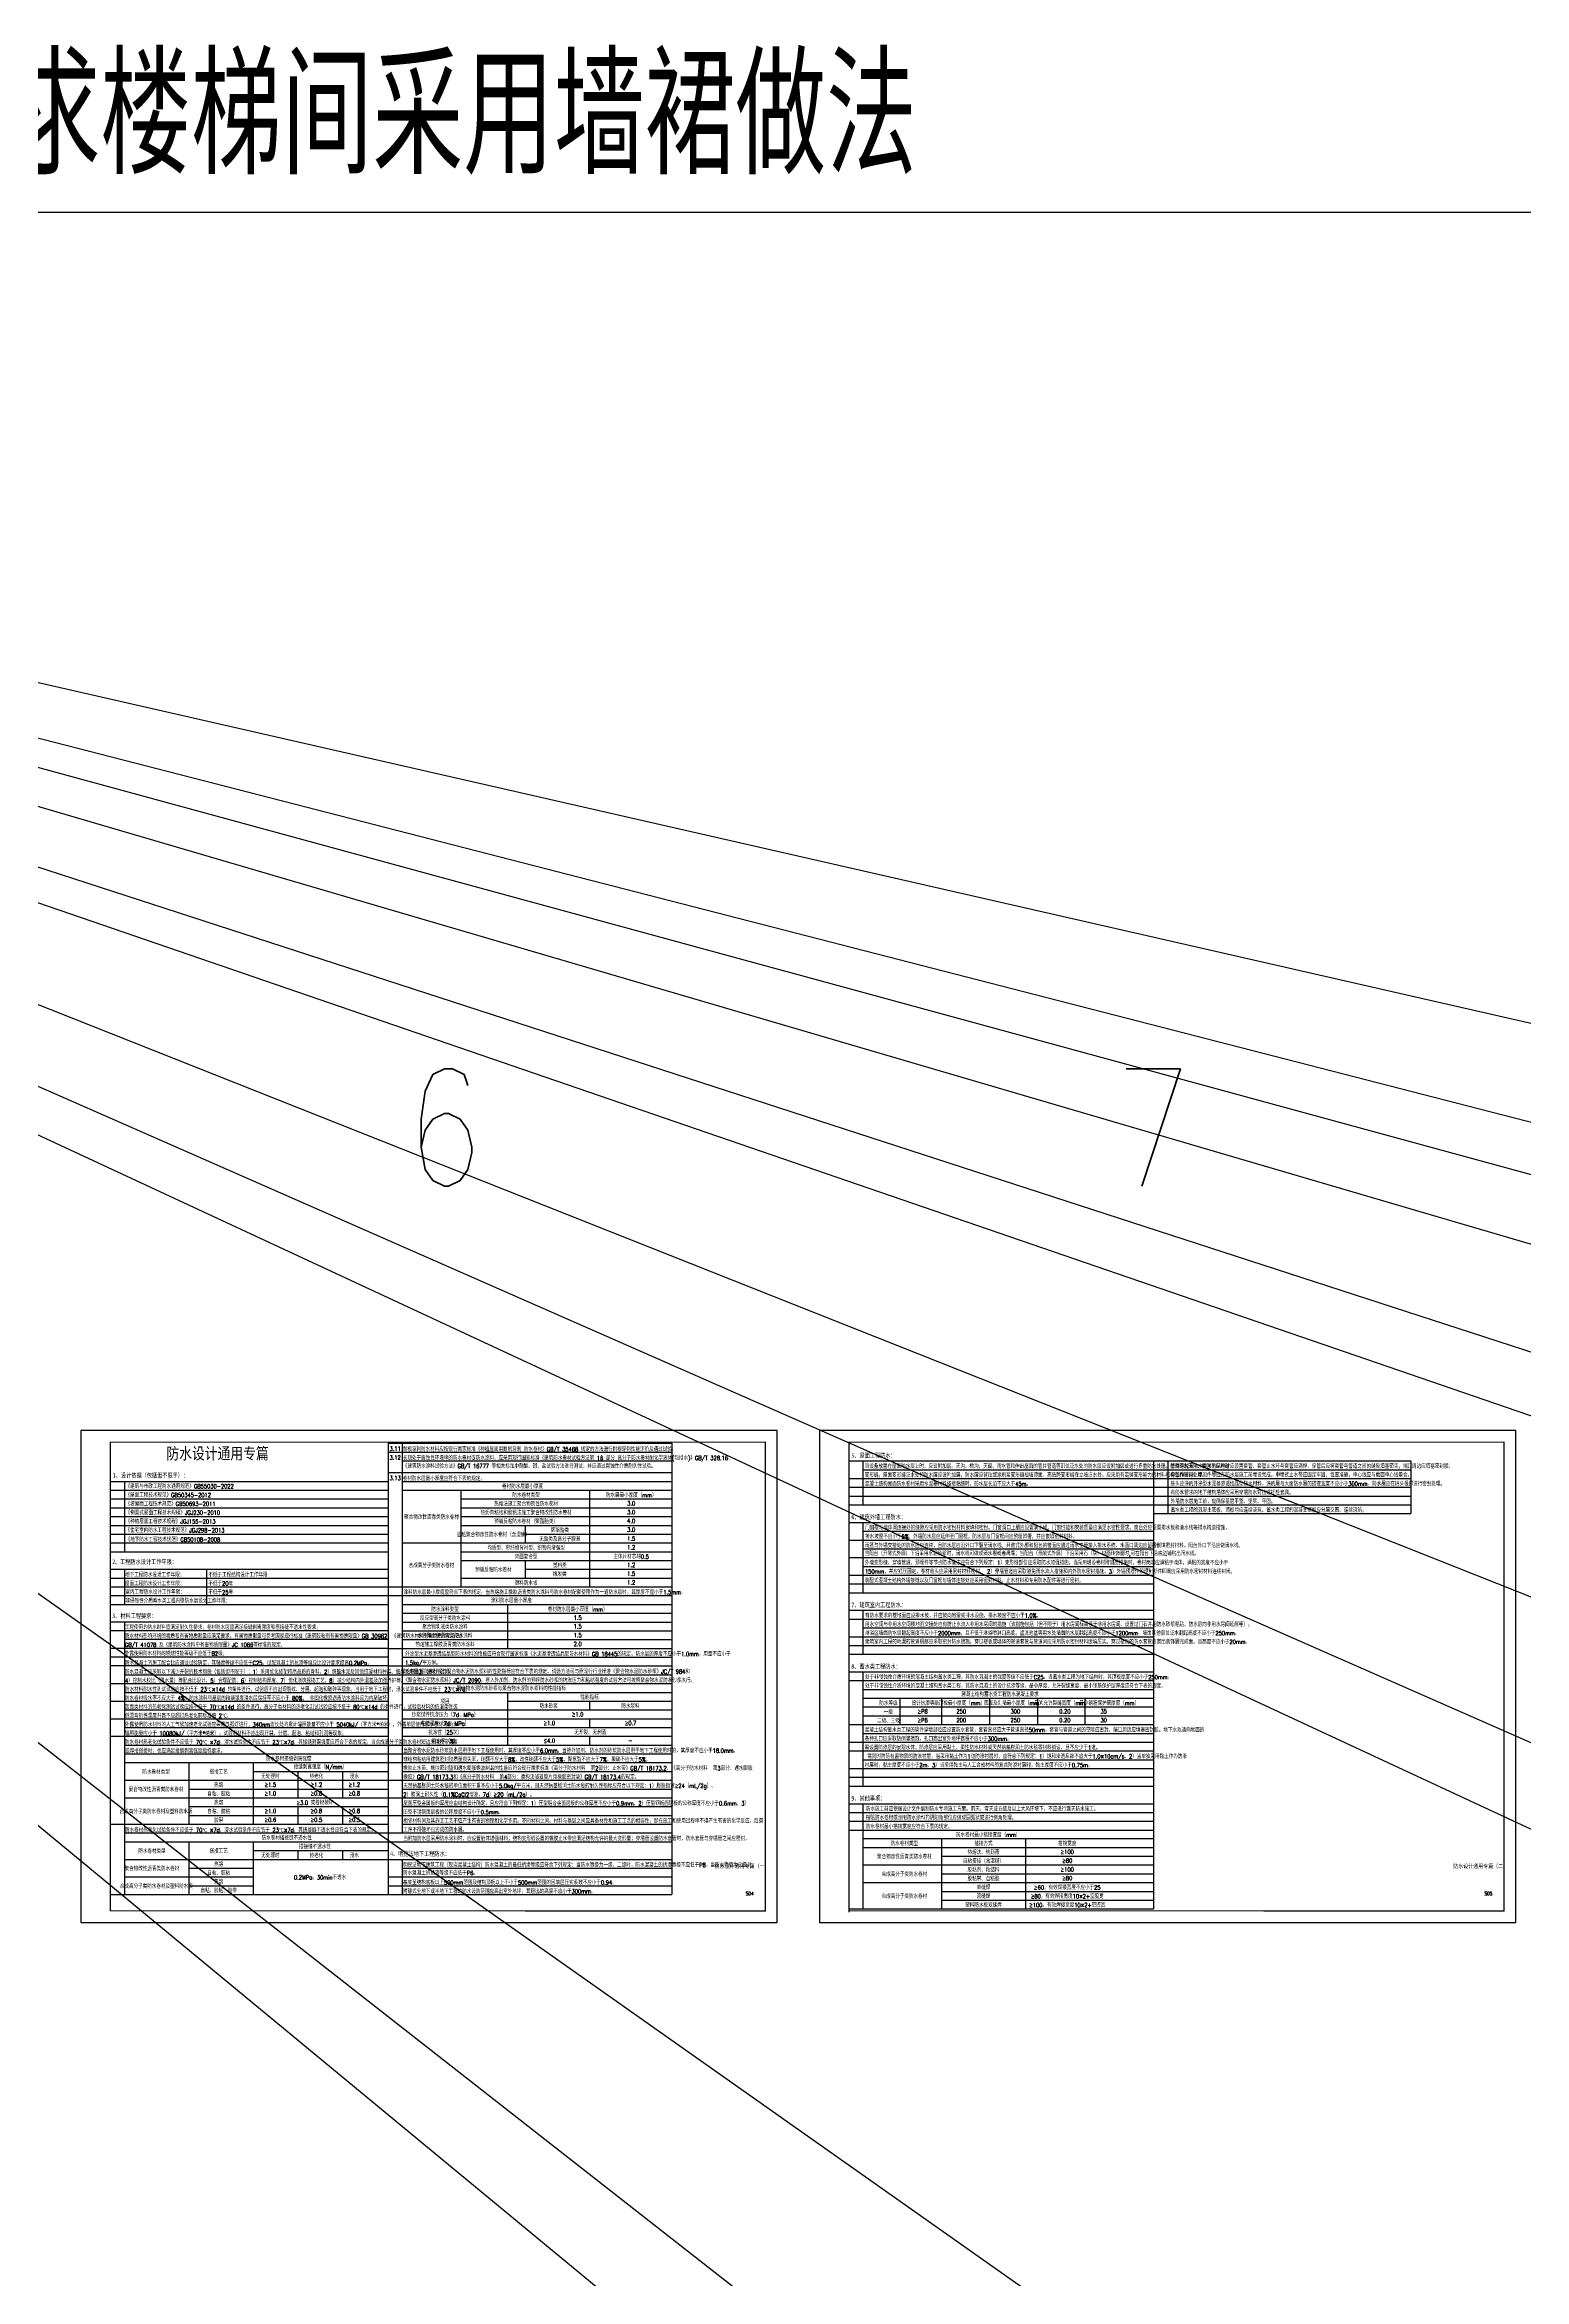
# Model space of a CAD drawing. Extents: x 6843040 to 15500510, y -6507076 to -4940511.
# Drawn here: x 7881584 to 8007828, y -5384709 to -5194022 of the extents above; entities that cross this region are included whole.
import ezdxf
from ezdxf.enums import TextEntityAlignment as Align

# ---------------------------------------------------------------- set-up
doc = ezdxf.new("R2010")
doc.units = 0
doc.header["$LTSCALE"] = 1000
doc.header["$MEASUREMENT"] = 0
for name, color, linetype in [('A-文字', 7, 'Continuous'), ('A-规定', 7, 'Continuous'), ('PUB_TEXT', 7, 'Continuous'), ('PUB_TITLE', 4, 'Continuous')]:
    doc.layers.add(name, color=color, linetype=linetype)
doc.layers.add('DIM_MODI', color=6, linetype='Continuous', plot=False)
doc.styles.add('_HZTXT', font='SIMPLEX', dxfattribs={"width": 0.9, "bigfont": 'HZTXT'})
doc.styles.add('_TCH_DIM', font='SIMPLEX', dxfattribs={"bigfont": 'GBCBIG'})
doc.styles.add('黑体', font='')
doc.styles.get('黑体').set_extended_font_data('SimHei')

msp = doc.modelspace()

# ---------------------------------------------------------------- linework, layer by layer
at = {"layer": 'A-规定', "color": 8, "linetype": 'ByBlock'}
for p, q in [((7910879.5, -5313371.9), (7910879.5, -5351121.9)), ((7910879.5, -5313371.9), (7910879.5, -5351121.9)), ((7910879.5, -5313371.9), (7935067, -5313371.9)), ((7910879.5, -5313371.9), (7910879.5, -5351871.9)), ((7910879.5, -5314121.9), (7935079.5, -5314121.9)), ((7912079.5, -5313371.9), (7912079.5, -5325621.9)), ((7935079.5, -5313371.9), (7935079.5, -5351871.9)), ((7950198.6, -5313371.9), (7950198.6, -5337371.9)), ((7910879.5, -5315871.9), (7935079.5, -5315871.9)), ((7912079.5, -5314871.9), (7935079.5, -5314871.9)), ((7950198.6, -5314871.9), (7976198.6, -5314871.9)), ((7950198.6, -5316371.9), (7976198.6, -5316371.9)), ((7951398.6, -5314871.9), (7951398.6, -5318621.9)), ((7951398.6, -5315621.9), (7976198.6, -5315621.9)), ((7976198.6, -5314871.9), (7976198.6, -5337371.9)), ((7976198.6, -5314871.9), (7998140.1, -5314871.9)), ((7976198.6, -5314871.9), (7976198.6, -5319371.9)), ((7976198.6, -5315621.9), (7998140.1, -5315621.9)), ((7976198.6, -5316371.9), (7998140.1, -5316371.9)), ((7977398.6, -5314871.9), (7977398.6, -5319371.9)), ((7998140.1, -5314871.9), (7998140.1, -5319371.9)), ((7887179.5, -5316621.9), (7910879.5, -5316621.9)), ((7887179.5, -5316621.9), (7887179.5, -5351871.9)), ((7887179.5, -5317371.9), (7910879.5, -5317371.9)), ((7887179.5, -5318121.9), (7910879.5, -5318121.9)), ((7888379.5, -5316621.9), (7888379.5, -5322621.9)), ((7912079.5, -5316621.9), (7935079.5, -5316621.9)), ((7912079.5, -5317371.9), (7935079.5, -5317371.9)), ((7917079.8, -5317371.9), (7917079.8, -5325621.9)), ((7917079.8, -5318121.9), (7935079.5, -5318121.9)), ((7928079.5, -5317371.9), (7928079.5, -5325621.9)), ((7950198.6, -5317121.9), (7976198.6, -5317121.9)), ((7950198.6, -5317871.9), (7976198.6, -5317871.9)), ((7976198.6, -5317121.9), (7998140.1, -5317121.9)), ((7976198.6, -5317871.9), (7998140.1, -5317871.9)), ((7887179.5, -5318871.9), (7910879.5, -5318871.9)), ((7887179.5, -5319621.9), (7910879.5, -5319621.9)), ((7917079.8, -5318871.9), (7935079.5, -5318871.9)), ((7917079.8, -5319621.9), (7935079.5, -5319621.9)), ((7950198.6, -5318621.9), (7976198.6, -5318621.9)), ((7950198.6, -5318621.9), (7976198.6, -5318621.9)), ((7950198.6, -5320121.9), (7976198.6, -5320121.9)), ((7951398.6, -5320121.9), (7951398.6, -5326121.9)), ((7976198.6, -5318621.9), (7998140.1, -5318621.9)), ((7976198.6, -5319371.9), (7998140.1, -5319371.9)), ((7887179.5, -5320371.9), (7910879.5, -5320371.9)), ((7887179.5, -5321121.9), (7910879.5, -5321121.9)), ((7887179.5, -5321871.9), (7910879.5, -5321871.9)), ((7912079.5, -5321871.9), (7935079.5, -5321871.9)), ((7917079.8, -5320371.9), (7935079.5, -5320371.9)), ((7922579.7, -5320371.9), (7922579.7, -5321871.9)), ((7922579.7, -5321121.9), (7935079.5, -5321121.9)), ((7950198.6, -5321621.9), (7976198.6, -5321621.9)), ((7951398.6, -5320871.9), (7976198.6, -5320871.9)), ((7887179.5, -5322621.9), (7910879.5, -5322621.9)), ((7887179.5, -5322621.9), (7910879.5, -5322621.9)), ((7887179.5, -5322621.9), (7910879.5, -5322621.9)), ((7917079.8, -5322621.9), (7935079.5, -5322621.9)), ((7917079.8, -5323371.9), (7935079.5, -5323371.9)), ((7922579.7, -5323371.9), (7922579.7, -5324871.9)), ((7950198.6, -5323121.9), (7976198.6, -5323121.9)), ((7951398.6, -5322371.9), (7976198.6, -5322371.9)), ((7951398.6, -5323871.9), (7976198.6, -5323871.9)), ((7887179.5, -5324121.9), (7910879.5, -5324121.9)), ((7887179.5, -5324871.9), (7910879.5, -5324871.9)), ((7887179.5, -5325621.9), (7910879.5, -5325621.9)), ((7888379.5, -5324121.9), (7888379.5, -5327121.9)), ((7895379.5, -5324121.9), (7895379.5, -5327121.9)), ((7910879.5, -5325621.9), (7935079.5, -5325621.9)), ((7910879.5, -5325621.9), (7935079.5, -5325621.9)), ((7910879.5, -5325621.9), (7935079.5, -5325621.9)), ((7912079.5, -5325621.9), (7912079.5, -5346621.9)), ((7917079.8, -5324871.9), (7935079.5, -5324871.9)), ((7922579.7, -5324121.9), (7935079.5, -5324121.9)), ((7950198.6, -5324621.9), (7976198.6, -5324621.9)), ((7950198.6, -5325371.9), (7976198.6, -5325371.9)), ((7950198.6, -5325371.9), (7976198.6, -5325371.9)), ((7887179.5, -5326371.9), (7910879.5, -5326371.9)), ((7887179.5, -5327121.9), (7910879.5, -5327121.9)), ((7887179.5, -5327121.9), (7910879.5, -5327121.9)), ((7910879.5, -5326371.9), (7935079.5, -5326371.9)), ((7912079.5, -5326371.9), (7935079.5, -5326371.9)), ((7912079.5, -5327121.9), (7935079.5, -5327121.9)), ((7912079.5, -5327121.9), (7935079.5, -5327121.9)), ((7921079.5, -5327121.9), (7921079.5, -5330871.9)), ((7950198.6, -5326121.9), (7976198.6, -5326121.9)), ((7950198.6, -5326121.9), (7976198.6, -5326121.9)), ((7950198.6, -5326121.9), (7976198.6, -5326121.9)), ((7950198.6, -5327621.9), (7976198.6, -5327621.9)), ((7950198.6, -5327621.9), (7976198.6, -5327621.9)), ((7951398.6, -5327621.9), (7951398.6, -5331371.9)), ((7910879.5, -5328621.9), (7887179.5, -5328621.9)), ((7910879.5, -5329371.9), (7887179.5, -5329371.9)), ((7888379.5, -5328621.9), (7888379.5, -5351871.9)), ((7912079.5, -5327871.9), (7935079.5, -5327871.9)), ((7912079.5, -5328621.9), (7935079.5, -5328621.9)), ((7912079.5, -5329371.9), (7935079.5, -5329371.9)), ((7917489.8, -5327871.9), (7935079.5, -5327871.9)), ((7917489.8, -5328621.9), (7935079.5, -5328621.9)), ((7917489.8, -5329371.9), (7935079.5, -5329371.9)), ((7950198.6, -5328371.9), (7976198.6, -5328371.9)), ((7951398.6, -5328371.9), (7976198.6, -5328371.9)), ((7951398.6, -5329121.9), (7976198.6, -5329121.9)), ((7910879.5, -5330871.9), (7887179.5, -5330871.9)), ((7910879.5, -5331621.9), (7887179.5, -5331621.9)), ((7910879.5, -5330121.9), (7888379.5, -5330121.9)), ((7910879.5, -5330871.9), (7935079.5, -5330871.9)), ((7912079.5, -5330121.9), (7935079.5, -5330121.9)), ((7912079.5, -5331621.9), (7935079.5, -5331621.9)), ((7912079.5, -5331621.9), (7935079.5, -5331621.9)), ((7917489.8, -5330121.9), (7935079.5, -5330121.9)), ((7923240, -5330871.9), (7935079.5, -5330871.9)), ((7950198.6, -5329871.9), (7976198.6, -5329871.9)), ((7950198.6, -5329871.9), (7976198.6, -5329871.9)), ((7950198.6, -5330621.9), (7976198.6, -5330621.9)), ((7950198.6, -5330621.9), (7976198.6, -5330621.9)), ((7950198.6, -5331371.9), (7976198.6, -5331371.9)), ((7910879.5, -5332371.9), (7887179.5, -5332371.9)), ((7888379.5, -5333121.9), (7910879.5, -5333121.9)), ((7910879.5, -5332371.9), (7935079.5, -5332371.9)), ((7910879.5, -5333121.9), (7935079.5, -5333121.9)), ((7917489.8, -5333121.9), (7935079.5, -5333121.9)), ((7950198.6, -5332121.9), (7950198.6, -5352354.6)), ((7950198.6, -5332871.9), (7976198.6, -5332871.9)), ((7950198.6, -5332871.9), (7976198.6, -5332871.9)), ((7951398.6, -5332871.9), (7951398.6, -5337371.9)), ((7887179.5, -5333871.9), (7910879.5, -5333871.9)), ((7887179.5, -5335371.9), (7910879.5, -5335371.9)), ((7888379.5, -5334621.9), (7910879.5, -5334621.9)), ((7912079.5, -5333871.9), (7935079.5, -5333871.9)), ((7912079.5, -5334621.9), (7935079.5, -5334621.9)), ((7917489.8, -5333871.9), (7935079.5, -5333871.9)), ((7921079.5, -5334621.9), (7921079.5, -5339121.9)), ((7921079.5, -5335371.9), (7935079.5, -5335371.9)), ((7928079.5, -5335371.9), (7928079.5, -5336121.9)), ((7950198.6, -5333621.9), (7976198.6, -5333621.9)), ((7951398.6, -5333621.9), (7976198.6, -5333621.9)), ((7951398.6, -5334371.9), (7976198.6, -5334371.9)), ((7951398.6, -5335121.9), (7976198.6, -5335121.9)), ((7954550.9, -5335121.9), (7954550.9, -5337371.9)), ((7958093.7, -5335121.9), (7958093.7, -5337371.9)), ((7962201.7, -5335121.9), (7962201.7, -5337371.9)), ((7966296.7, -5335121.9), (7966296.7, -5337371.9)), ((7970334.4, -5335121.9), (7970334.4, -5337371.9)), ((7887179.5, -5336871.9), (7910879.5, -5336871.9)), ((7888379.5, -5336121.9), (7910879.5, -5336121.9)), ((7912079.5, -5336121.9), (7935079.5, -5336121.9)), ((7912079.5, -5336871.9), (7935079.5, -5336871.9)), ((7928079.5, -5336871.9), (7928079.5, -5337621.9)), ((7951398.6, -5335871.9), (7976198.6, -5335871.9)), ((7951398.6, -5336621.9), (7976198.6, -5336621.9)), ((7951398.6, -5336621.9), (7976198.6, -5336621.9)), ((7887179.5, -5338371.9), (7910879.5, -5338371.9)), ((7888379.5, -5337621.9), (7910879.5, -5337621.9)), ((7888379.5, -5339121.9), (7910879.5, -5339121.9)), ((7910879.5, -5339121.9), (7935079.5, -5339121.9)), ((7912079.5, -5337621.9), (7935079.5, -5337621.9)), ((7912079.5, -5338371.9), (7935079.5, -5338371.9)), ((7912154.2, -5339121.9), (7935079.5, -5339121.9)), ((7928079.5, -5338371.9), (7928079.5, -5339121.9)), ((7950198.6, -5337371.9), (7976198.6, -5337371.9)), ((7950198.6, -5337371.9), (7976198.6, -5337371.9)), ((7950198.6, -5337371.9), (7976198.6, -5337371.9)), ((7950198.6, -5337371.9), (7976198.6, -5337371.9)), ((7950198.6, -5337371.9), (7950198.6, -5353371.9)), ((7950198.6, -5338871.9), (7976198.6, -5338871.9)), ((7951398.6, -5337371.9), (7951398.6, -5342621.9)), ((7951398.6, -5338121.9), (7976198.6, -5338121.9)), ((7976198.6, -5337371.9), (7976198.6, -5353104.6)), ((7888379.5, -5339871.9), (7910879.5, -5339871.9)), ((7888379.5, -5340621.9), (7910879.5, -5340621.9)), ((7893879.8, -5340621.9), (7893879.8, -5345871.9)), ((7899379.8, -5340621.9), (7899379.8, -5345871.9)), ((7910879.5, -5339871.9), (7935079.5, -5339871.9)), ((7910879.5, -5340621.9), (7935079.5, -5340621.9)), ((7950198.6, -5339621.9), (7976198.6, -5339621.9)), ((7950198.6, -5341121.9), (7976198.6, -5341121.9)), ((7951398.6, -5340371.9), (7976198.6, -5340371.9)), ((7888379.5, -5342121.9), (7910879.5, -5342121.9)), ((7893879.8, -5342871.9), (7910879.5, -5342871.9)), ((7899379.8, -5341371.9), (7910879.5, -5341371.9)), ((7903179.8, -5341371.9), (7903179.8, -5343621.9)), ((7906979.8, -5341371.9), (7906979.8, -5343621.9)), ((7910879.5, -5342121.9), (7935079.5, -5342121.9)), ((7912079.5, -5341371.9), (7935079.5, -5341371.9)), ((7912079.5, -5342871.9), (7935079.5, -5342871.9)), ((7950198.6, -5341871.9), (7976198.6, -5341871.9)), ((7950198.6, -5342621.9), (7976198.6, -5342621.9)), ((7950198.6, -5342621.9), (7976198.6, -5342621.9)), ((7888379.5, -5343621.9), (7910879.5, -5343621.9)), ((7888379.5, -5343621.9), (7910879.5, -5343621.9)), ((7893879.8, -5344371.9), (7910879.5, -5344371.9)), ((7903179.8, -5344371.9), (7903179.8, -5345871.9)), ((7906979.8, -5344371.9), (7906979.8, -5345871.9)), ((7910879.5, -5343621.9), (7935079.5, -5343621.9)), ((7912079.5, -5344371.9), (7935079.5, -5344371.9)), ((7950198.6, -5344121.9), (7976198.6, -5344121.9)), ((7950198.6, -5344871.9), (7976198.6, -5344871.9)), ((7951398.6, -5344121.9), (7951398.6, -5353104.6)), ((7887179.5, -5345871.9), (7910879.5, -5345871.9)), ((7887179.5, -5345871.9), (7910879.5, -5345871.9)), ((7888379.5, -5346621.9), (7910879.5, -5346621.9)), ((7888379.5, -5346621.9), (7910879.5, -5346621.9)), ((7893879.8, -5345121.9), (7910879.5, -5345121.9)), ((7910879.5, -5345121.9), (7935079.5, -5345121.9)), ((7910879.5, -5346621.9), (7935079.5, -5346621.9)), ((7912079.5, -5345871.9), (7935079.5, -5345871.9)), ((7950198.6, -5345621.9), (7976198.6, -5345621.9)), ((7950198.6, -5346371.9), (7976198.6, -5346371.9)), ((7888379.5, -5347371.9), (7910879.5, -5347371.9)), ((7893879.8, -5347371.9), (7893879.8, -5351871.9)), ((7899379.8, -5347371.9), (7899379.8, -5351871.9)), ((7899379.8, -5348121.9), (7910879.5, -5348121.9)), ((7903179.8, -5348121.9), (7903179.8, -5348871.9)), ((7906979.8, -5348121.9), (7906979.8, -5348871.9)), ((7910879.5, -5347371.9), (7935079.5, -5347371.9)), ((7951398.6, -5347104.6), (7976198.6, -5347104.6)), ((7951398.6, -5347854.6), (7976198.6, -5347854.6)), ((7958101.4, -5347104.6), (7958101.4, -5353104.6)), ((7958101.4, -5348604.6), (7976198.6, -5348604.6)), ((7965266.4, -5347104.6), (7965266.4, -5353104.6)), ((7888379.5, -5348871.9), (7910879.5, -5348871.9)), ((7888379.5, -5350371.9), (7899379.8, -5350371.9)), ((7888379.5, -5350371.9), (7899379.8, -5350371.9)), ((7893879.8, -5349621.9), (7899379.8, -5349621.9)), ((7910879.5, -5348871.9), (7935079.5, -5348871.9)), ((7910879.5, -5348871.9), (7935079.5, -5348871.9)), ((7910879.5, -5348871.9), (7935079.5, -5348871.9)), ((7910879.5, -5348871.9), (7935079.5, -5348871.9)), ((7910879.5, -5350371.9), (7935079.5, -5350371.9)), ((7912079.5, -5348871.9), (7912079.5, -5351871.9)), ((7912079.5, -5349621.9), (7935079.5, -5349621.9)), ((7951398.6, -5349354.6), (7976198.6, -5349354.6)), ((7958101.4, -5350104.6), (7976198.6, -5350104.6)), ((7887179.5, -5351871.9), (7910879.5, -5351871.9)), ((7893879.8, -5351121.9), (7899379.8, -5351121.9)), ((7910879.5, -5351121.9), (7935079.5, -5351121.9)), ((7910879.5, -5351871.9), (7935079.5, -5351871.9)), ((7951398.6, -5350854.6), (7976198.6, -5350854.6)), ((7958101.4, -5351604.6), (7976198.6, -5351604.6)), ((7958101.4, -5352354.6), (7976198.6, -5352354.6)), ((7950198.6, -5353104.6), (7976198.6, -5353104.6))]:
    msp.add_line(p, q, dxfattribs=at)
at = {"layer": 'DIM_MODI'}
for points in [[(7851864.4, -5332684.3), (7851864.4, -5208305.1), (8059013.5, -5208305.1)], [(8939657.2, -5544505.8), (7717926.7, -5211216.4), (7913635.5, -5544303.4)], [(7911789.9, -5492202), (7717926.7, -5211216.4), (8120470.7, -5526373)], [(8121020.5, -5495427.7), (7717926.7, -5211216.4), (8121020.5, -5544303.1)], [(8942178.7, -5526373.4), (7717926.7, -5211216.4), (8942097.1, -5490601.1)], [(8687163.4, -5544303.1), (7717926.7, -5211216.4), (8689989, -5527005.2)], [(8687163.4, -5495427.7), (7717926.7, -5211216.4), (8434182.2, -5495427.7)], [(8434264.1, -5526170.8), (7717926.7, -5211216.4), (8434182.3, -5544303.1)]]:
    msp.add_lwpolyline(points, dxfattribs=at)
at = {"layer": 'PUB_TITLE'}
for p, q in [((7943079.5, -5353273), (7943079.5, -5313273)), ((8006098.6, -5353273), (8006098.6, -5313273)), ((7922579.5, -5353273), (7943079.5, -5353273)), ((7985598.6, -5353273), (8006098.6, -5353273))]:
    msp.add_line(p, q, dxfattribs=at)
for points in [[(7884679.5, -5354273), (7944079.5, -5354273), (7944079.5, -5312273), (7884679.5, -5312273)], [(7947698.6, -5354273), (8007098.6, -5354273), (8007098.6, -5312273), (7947698.6, -5312273)]]:
    msp.add_lwpolyline(points, close=True, dxfattribs=at)
at = {"layer": 'PUB_TITLE', "const_width": 100}
for points in [[(7887179.5, -5353273), (7943079.5, -5353273), (7943079.5, -5313273), (7887179.5, -5313273)], [(7950198.6, -5353273), (8006098.6, -5353273), (8006098.6, -5313273), (7950198.6, -5313273)]]:
    msp.add_lwpolyline(points, close=True, dxfattribs=at)

# ---------------------------------------------------------------- texts
at = {"layer": 'A-文字', "width": 0.8}
for s, height, style, p in [('防水设计通用专篇', 1000, '黑体', (7891969.2, -5314731.3)), ('3.11', 360, '_HZTXT', (7911006.2, -5314014.8)), ('3.12', 360, '_HZTXT', (7911006.2, -5314764.8)), ('耐根穿刺防水材料应按现行国家标准《种植屋面用耐根穿剌 防水卷材》GB/T 35468 规定的方法进行耐根穿刺性能评价及通过试验。', 360, '_HZTXT', (7912143.1, -5314053.3)), ('长期处于腐蚀性环境中的防水卷材或防水涂料，应采用现行国家标准《建筑防水卷材试验方法第 16 部分 高分子防水卷材耐化学液体(包括水)》GB/T 328.16、', 360, '_HZTXT', (7912143.1, -5314803.3)), ('3.13', 360, '_HZTXT', (7911006.2, -5316514.8)), ('卷材防水层最小厚度应符合下表的规定。', 360, '_HZTXT', (7912143.1, -5316553.3)), ('《建筑防水涂料试验方法》GB/T 16777 等相关标准中耐酸、碱、盐试验方法进行测试，并应通过腐蚀性介质耐久性试验。', 360, '_HZTXT', (7912143.1, -5315495.1)), ('变形缝，屋面变形缝泛水处的防水层应设附加层，防水层应铺贴或涂刷至变形缝挡墙顶面。高低跨变形缝在立墙泛水处，应采用有足够变形能力的材料和构造作密封处理。', 360, '_HZTXT', (7951559.2, -5316265.2)), ('当设备放置在屋面防水层上时，应设附加层。天沟、檐沟、天窗、雨水管和伸出屋面的管井管道等部位泛水处的防水层应设附加层或进行多重防水处理。屋面雨水天沟、檐沟不应跨越', 360, '_HZTXT', (7951550.1, -5315505.5)), ('管件穿越有防水要求的结构时应设置套管，套管止水环与套管应满焊。穿管后应将套管与管道之间的缝隙填塞密实，端口周边应填塞密封胶。', 360, '_HZTXT', (7977648.6, -5315503.4)), ('穿结构管道、埋设件等应在防水层施工前埋设完成。中埋式止水带应固定牢固、位置准确，中心线应与截面中心线重合。', 360, '_HZTXT', (7977648.6, -5316253.4)), ('《建筑与市政工程防水通用规范》GB55030-2022', 360, '_HZTXT', (7888483, -5317217.6)), ('《屋面工程技术规范》GB50345-2012', 360, '_HZTXT', (7888483, -5317967.6)), ('混凝土结构屋面防水卷材采用水泥基材料搭接粘结时，防水层长边不应大于45m。', 360, '_HZTXT', (7951559.2, -5317015.2)), ('桩头应涂刷外涂型水泥基渗透结晶型防水材料，涂刷层与大面防水层的搭接宽度不应小于300mm。防水层应在桩头根部进行密封处理。', 360, '_HZTXT', (7977648.6, -5317003.4)), ('外墙防水层施工前，应确保基层平整、坚实、牢固。', 360, '_HZTXT', (7977648.6, -5318503.4)), ('有防水要求的地下结构墙体应采用穿墙防水对拉螺杆栓套具。', 360, '_HZTXT', (7977648.6, -5317753.4)), ('《坡屋面工程技术规范》GB50693-2011', 360, '_HZTXT', (7888483, -5318717.6)), ('《倒置式屋面工程技术规程》JGJ230-2010', 360, '_HZTXT', (7888489.6, -5319468.6)), ('《种植屋面工程技术规程》JGJ155-2013', 360, '_HZTXT', (7888489.6, -5320218.6)), ('蓄水类工程的混凝土底板、顶板均应连续浇筑。蓄水类工程的混凝土壁板应分层交圈、连续浇筑。', 360, '_HZTXT', (7977648.6, -5319253.4)), ('《住宅室内防水工程技术规范》JGJ298-2013', 360, '_HZTXT', (7888476.8, -5320969.6)), ('《地下防水工程技术规范》GB50108-2008', 360, '_HZTXT', (7888495, -5321765.5)), ('雨篷与外墙交接处的防水层应连续，且防水层应沿外口下翻至滴水线。开敞式外廊和阳台的楼面应通过雨水立管接入排水系统，水落口周边应留槽嵌填密封材料。阳台外口下沿应做滴水线。', 360, '_HZTXT', (7951562.6, -5322275.4)), ('排水坡度不应小于5%%%。外墙防水层应延伸至门窗框，防水层与门窗框间应预留凹槽，并应嵌填密封材料。', 360, '_HZTXT', (7951581.8, -5321503.2)), ('门窗框与墙体间连接处的缝隙应采用防水密封材料嵌填和密封。门窗洞口上楣应设置滴水线。门窗性能和安装质量应满足水密性要求。窗台处应设置排水板和滴水线等排水构造措施，', 360, '_HZTXT', (7951581.8, -5320753.2)), ('外墙变形缝、穿墙管道、预埋件等节点防水做法应符合下列规定：1）变形缝部位应采取防水加强措施。当采用增设卷材附加层措施时，卷材两端应满粘于墙体，满粘的宽度不应小于', 360, '_HZTXT', (7951570, -5323737.9)), ('当阳台（开敞式外廊）下沿采用水泥砂浆时，滴水线可做成滴水槽或者鹰嘴；当阳台（开敞式外廊）下沿采用石（块〉材面砖饰面时,可在阳台下沿底边铺贴出滴水线。', 360, '_HZTXT', (7951549.9, -5322953.6)), ('地下工程防水设计工作年限：', 360, '_HZTXT', (7888441.3, -5324766)), ('屋面工程防水设计工作年限：', 360, '_HZTXT', (7888445.8, -5325518.2)), ('室内工程防水设计工作年限：', 360, '_HZTXT', (7888472.5, -5326241.6)), ('涂料防水层最小厚度应符合下表的规定。当热熔施工橡胶沥青类防水涂料与防水卷材配套使用作为一道防水层时，其厚度不应小于1.5mm。', 360, '_HZTXT', (7912197.6, -5326262.2)), ('装配式混凝土结构外墙接缝以及门窗框与墙体连接处应采用密封材料、止水材料和专用防水配件等进行密封。', 360, '_HZTXT', (7951560.7, -5325257.5)), ('150mm，并应钉压固定，卷材收头应采用密封材料密封、 2）穿墙管道应采取避免雨水流入措施和内外防水密封措施、3）外墙预埋件和预制部件四周应采用防水密封材料连续封闭。', 360, '_HZTXT', (7951570, -5324487.9)), ('非侵蚀性介质蓄水类工程内壁防水层设计工作年限：', 360, '_HZTXT', (7888472.5, -5326991.6)), ('工程使用的防水材料应满足耐久性要求，卷材防水层应满足接缝剥离强度和搭接缝不透水性要求。', 360, '_HZTXT', (7888426.3, -5329251.9)), ('防水材料影响环境的物质和有害物质限量应满足要求，有害物质限量可参考国家现行标准《建筑胶粘剂有害物质限量》GB 30982、《建筑防水材料有害物质试验方法》', 360, '_HZTXT', (7888426.3, -5330001.9)), ('用水空间与非用水空间楼地面交接处应有防止水流入非用水房间的措施（该措施包括（但不限于）用水房间标高低于非用水房间、设置过门石并用防水砂浆粘贴、防水层向非用水房间延展等）。', 360, '_HZTXT', (7951581.8, -5329003.2)), ('有防水要求的楼地面应设排水坡，并应坡向地漏或排水设施，排水坡度不应小于1.0%%%。', 360, '_HZTXT', (7951581.8, -5328253.2)), ('淋浴区墙面防水层翻起高度不应小于2000mm，且不低于淋浴喷淋口高度。盥洗池盆等用水处墙面防水层翻起高度不应小于1200mm。墙面其他部位泛水翻起高度不应小于250mm。', 360, '_HZTXT', (7951581.8, -5329753.2)), ('外露使用防水材料的燃烧性能等级不应低于B2级。', 360, '_HZTXT', (7888427.8, -5331486.6)), ('GB/T 41078 及《建筑防水涂料中有害物质限量》JC 1066等标准的规定。', 360, '_HZTXT', (7888426.3, -5330751.9)), ('外涂型水泥基渗透结晶型防水材料的性能应符合现行国家标准《水泥基渗透结晶型防水材料》GB 18445的规定，防水层的厚度不应小于1.0mm，用量不应小于', 360, '_HZTXT', (7912333.1, -5331528.2)), ('建筑室内工程的地漏的管道根部应采取密封防水措施。穿过楼板或墙体的管道套管与管道间应采用防水密封材料嵌填压实。穿过楼板的防水套管应高出装饰层完成面，且高度不应小于20mm。', 360, '_HZTXT', (7951570, -5330487.9)), ('防水混凝土的施工配合比应通过试验确定，其强度等级不应低于C25，试配混凝土的抗渗等级应比设计要求提高0.2MPa。', 360, '_HZTXT', (7888435.4, -5332303.3)), ('防水混凝土应采取以下减少开裂的技术措施（包括但不限于）：1）采用优化级配和高品质的骨料、2）调整水泥及其他胶凝材料种类、细度及用量3）使用外加剂、', 360, '_HZTXT', (7888435.4, -5333053.3)), ('4）控制水胶比（用水量）等配合比设计、5）合理配筋、6）控制结构厚度、7）优化浇筑振捣工艺、8）减少结构内外温差及加强养护等。', 360, '_HZTXT', (7888435.4, -5333803.3)), ('聚合物水泥防水砂浆与聚合物水泥防水浆料的性能指标应符合下表的规定。试验方法可与照现行行业标准《聚合物水泥防水砂浆》JC/T 984和', 360, '_HZTXT', (7912016.1, -5333028.2)), ('《聚合物水泥防水浆料》JC/T 2090。掺入外加剂、防水剂的预拌防水砂浆的抗渗压力和粘结强度的试验方法可按照聚合物水泥防水砂浆执行。', 360, '_HZTXT', (7912177.3, -5333778.2)), ('1.5kg/平方米。', 360, '_HZTXT', (7912333.1, -5332278.2)), ('处于非侵蚀性介质环境的混凝土结构蓄水类工程，其防水混凝土的强度等级不应低于C25。当蓄水类工程为地下结构时，其顶板厚度不应小于250mm。', 360, '_HZTXT', (7951581.8, -5333503.2)), ('防水材料耐水性测试试验应按不低于 23℃×14d 的条件进行，试验后不应出现裂纹、分层、起泡和破碎等现象。当用于地下工程时，浸水试验条件不应低于 23℃×7d， ', 360, '_HZTXT', (7888435.4, -5334553.3)), ('防水卷材吸水率不应大于 4%%%；防水涂料与基层的粘结强度浸水后保持率不应小于 80%%%， 非固化橡胶沥青防水涂料应为内聚破坏。', 360, '_HZTXT', (7888435.4, -5335303.3)), ('处于非侵蚀性介质环境的混凝土结构蓄水类工程，其防水混凝土的设计抗渗等级、最小厚度、允许裂缝宽度、最小钢筋保护层厚度应符合下表的规定。', 360, '_HZTXT', (7951581.8, -5334253.2)), ('低温弯折性温度升高不应超过热老化前标准值 2℃。', 360, '_HZTXT', (7888435.4, -5336803.3)), ('外露使用防水材料的人工气候加速老化试验应采用氙孤灯进行，340nm波长处的累计辐照能量不应小于 5040kJ/（平方米*纳米），外露单层使用防水卷材的累计', 360, '_HZTXT', (7888435.4, -5337553.3)), ('沥青类材料的热老化测试试验应按不低于 70℃×14d 的条件进行，高分子类材料的热老化测试试验应按不低于 80℃×14d 的条件进行，试验后材料的低温柔性或', 360, '_HZTXT', (7888435.4, -5336053.3)), ('辐照能量应小于 10080kJ/（平方米*纳米），试验后材料不应出现开裂、分层、起泡、粘结和孔洞等现象。', 360, '_HZTXT', (7888435.4, -5338303.3)), ('防水卷材热老化试验条件不应低于 70℃ ×7d，浸水试验条件不应低于 23℃×7d，其接缝剥离强度应符合下表的规定。当合成高分子类防水卷材短边采用胶带对接', 360, '_HZTXT', (7888435.4, -5339053.3)), ('各种孔口应采取防倒灌措施，孔口高出室外地坪高程不应小于300mm。', 360, '_HZTXT', (7951550.2, -5338763.3)), ('混凝土结构蓄水类工程的管件穿墙部位应设置防水套管，套管直径应大于管道直径50mm，套管与管道之间的空隙应密封，端口周边应填塞密封胶。地下水池通向地面的', 360, '_HZTXT', (7951550.2, -5338013.3)), ('需设置防渗层的景观水体，防渗层应采用黏土、柔性防水材料或天然钠基膨润土防水毯等材料铺设，且不应少于1道。', 360, '_HZTXT', (7951550.2, -5339513.3)), ('或焊接搭接时，也应满足接缝剥离强度指标要求。', 360, '_HZTXT', (7888435.4, -5339803.3)), ('橡胶止水带、橡胶密封垫和遇水膨胀橡胶制品的性能应符合现行国家标准《高分子防水材料  第2部分：止水带》GB/T 18173.2、《高分子防水材料  第3部分：遇水膨胀', 360, '_HZTXT', (7912177.3, -5341278.2)), ('非结构粘结用建筑密封胶质量损失率，硅酮不应大于8%%%，改性硅酮不应大于5%%%，聚氨酯不应大于7%%%，聚硫不应大于5%%%。', 360, '_HZTXT', (7912177.3, -5340528.2)), ('当聚合物水泥防水砂浆防水层用于地下工程使用时，其厚度不应小于6.0mm，当掺外加剂、防水剂的砂浆防水层用于地下工程使用时的，其厚度不应小于18.0mm。', 360, '_HZTXT', (7912177.3, -5339778.2)), ('衬层时，黏土厚度不应小于2m、3）当采用黏土与人工合成材料的复合防渗衬层时，黏土厚度不应小于0.75m。', 360, '_HZTXT', (7951550.2, -5341013.3)), (' 需同时防范有害物质的防渗衬层，当采用黏土作为1道防渗衬层时，应符合下列规定：1）饱和渗透系数不应大于1.0×10cm/s、2）当单独采用黏土作为防渗', 360, '_HZTXT', (7951550.2, -5340263.3)), ('橡胶》GB/T 18173.3和《高分子防水材料  第4部分：盾构法隧道管片用橡胶密封垫》GB/T 18173.4的规定。', 360, '_HZTXT', (7912177.3, -5342028.2)), ('天然钠基膨润土防水毯的单位面积干重不应小于5.Okg/平方米，且天然钠基膨润土防水毯的耐久性指标应符合以下规定：1）膨胀指数≥24（mL/2g）、', 360, '_HZTXT', (7912177.3, -5342778.2)), ('压型不锈钢面层板的公称厚度不应小于0.5mm。', 360, '_HZTXT', (7912177.3, -5345028.2)), ('屋面压型金属板的厚度应由结构设计确定，且应符合下列规定：1）压型铝合金面层板的公称厚度不应小于0.9mm、2）压型钢板面层板的公称厚度不应小于0.6mm、3）', 360, '_HZTXT', (7912177.3, -5344278.2)), ('2）膨润土耐久性（0.1%%%CaCl2溶液，7d）≥20（mL/2g）。', 360, '_HZTXT', (7912177.3, -5343528.2)), ('防水施工前应依据设计文件编制防水专项施工方案。雨天、雪天或五级及以上大风环境下，不应进行露天防水施工。', 360, '_HZTXT', (7951648.6, -5344753.4)), ('防水卷材热老化试验条件不应低于 70℃ ×7d，浸水试验条件不应低于 23℃×7d，其搭接缝不透水性应符合下表的规定。', 360, '_HZTXT', (7888435.4, -5346553.3)), ('相邻材料间及其施工工艺不应产生有害的物理和化学作用。不同材料之间、材料与基层之间应具备材性和施工工艺的相容性，即在施工和使用过程中不得产生有害的化学反应，后道', 360, '_HZTXT', (7912177.3, -5345778.2)), ('工序不得破坏已完成的防水层。', 360, '_HZTXT', (7912177.3, -5346528.2)), ('当附加防水层采用防水涂料时，应设置胎体增强材料；结构变形缝设置的橡胶止水带应满足结构允许的最大变形量；穿墙管设置防水套管时，防水套管与穿墙管之间应密封。', 360, '_HZTXT', (7912177.3, -5347278.2)), ('铺贴防水卷材或涂刷防水涂料的阴阳角部位应做成圆弧状或进行倒角处理。', 360, '_HZTXT', (7951648.6, -5345503.4)), ('防水卷材最小搭接宽度应符合下表的规定。', 360, '_HZTXT', (7951648.6, -5346253.4)), ('基底至结构底板以上500mm范围及结构顶板以上不小于500mm范围的回填层压实系数不应小于0.94。', 360, '_HZTXT', (7912151.1, -5351033.1)), ('明挖法地下建筑工程（现浇混凝土结构）防水混凝土的最低抗渗等级应符合下列规定：当防水等级为一级、二级时，防水混凝土的抗渗等级不应低于P8，当防水等级为三级时，', 360, '_HZTXT', (7912155.7, -5349533.1)), ('防水混凝土的抗渗等级不应低于P6。', 360, '_HZTXT', (7912155.7, -5350219)), ('附建式全地下或半地下工程的防水设防范围应高出室外地坪，其超出的高度不应小于300mm。', 360, '_HZTXT', (7912151.1, -5351783.1))]:
    msp.add_text(s, height=height, dxfattribs=dict(at, style=style)).set_placement(p)
at = {"layer": 'A-文字', "linetype": 'ByBlock', "style": '黑体', "width": 0.8}
for s, height, p in [('5、屋面工程防水：', 393.75, (7950406.8, -5314605.2)), ('1、设计依据（包括但不限于）：', 393.75, (7887387.7, -5316302.9)), ('6、建筑外墙工程防水：', 393.75, (7950406.8, -5319855.2)), ('2', 393.7, (7887346, -5323673.9)), ('、工程防水设计工作年限：', 393.75, (7887573.8, -5323673.9)), ('7、建筑室内工程防水：', 393.75, (7950406.8, -5327355.2)), ('3、材料工程要求：', 393.75, (7887336.8, -5328283.9)), ('8、蓄水类工程防水：', 393.75, (7950406.8, -5332605.2)), ('9、其他事项：', 393.75, (7950406.8, -5343855.2)), ('4、明挖法地下工程防水：', 393.75, (7911049.3, -5348587.2))]:
    msp.add_text(s, height=height, dxfattribs=at).set_placement(p)
at = {"layer": 'A-文字', "color": 3, "style": '_HZTXT', "width": 0.8}
for s, p in [('卷材防水层最小厚度', (7922362.5, -5316996.9)), ('防水卷材类型', (7922658.6, -5317746.9)), ('防水层最小厚度（mm）', (7931624.1, -5317746.9)), ('聚合物改性沥青类防水卷材', (7914585.8, -5319621.9)), ('热沥青粘结和胶粘法施工聚合物改性防水卷材', (7922658.6, -5319246.9)), ('预铺反粘防水卷材（聚酯胎类）', (7922658.6, -5319996.9)), ('热熔法施工聚合物改性防水卷材', (7922658.6, -5318496.9)), ('3.0', (7931624.1, -5318496.9)), ('3.0', (7931624.1, -5319246.9)), ('4.0', (7931624.1, -5319996.9)), ('自粘聚合物改性防水卷材（含湿铺）', (7919869.7, -5321121.9)), ('均质型、带纤维背衬型、织物内增强型', (7922658.6, -5322246.9)), ('无胎类及高分子膜基', (7925533.7, -5321496.9)), ('聚酯胎类', (7925533.7, -5320746.9)), ('3.0', (7931624.1, -5320746.9)), ('1.5', (7931624.1, -5321496.9)), ('1.2', (7931624.1, -5322246.9)), ('合成高分子类防水卷材', (7914585.8, -5323746.9)), ('预铺反粘防水卷材', (7919869.7, -5324121.9)), ('双面复合型', (7922658.6, -5322996.9)), ('塑料类', (7925533.7, -5323746.9)), ('主体片材芯材0.5', (7931624.1, -5322996.9)), ('1.2', (7931624.1, -5323746.9)), ('塑料防水板', (7922658.6, -5325246.9)), ('橡胶类', (7925533.7, -5324496.9)), ('1.5', (7931624.1, -5324496.9)), ('1.2', (7931624.1, -5325246.9)), ('防水涂料类型', (7915743.5, -5327496.9)), ('涂料防水层最小厚度', (7921399.9, -5326746.9)), ('卷材防水层最小厚度（mm）', (7927056.2, -5327496.9)), ('水性聚合物沥青类防水涂料', (7915743.5, -5329746.9)), ('反应型高分子类防水涂料', (7915743.5, -5328246.9)), ('聚合物乳液类防水涂料', (7915743.5, -5328996.9)), ('1.5', (7927056.2, -5328246.9)), ('1.5', (7927056.2, -5328996.9)), ('1.5', (7927056.2, -5329746.9)), ('热熔施工橡胶沥青类防水涂料', (7915743.5, -5330496.9)), ('2.0', (7927056.2, -5330496.9)), ('项目', (7915743.5, -5335371.9)), ('聚合物水泥防水砂浆与聚合物水泥防水浆料的性能指标', (7921399.9, -5334246.9)), ('性能指标', (7928073.5, -5334996.9)), ('防水等级', (7953577.8, -5335496.9)), ('设计抗渗等级', (7956726.3, -5335496.9)), ('顶板最小厚度（mm）', (7959839.6, -5335496.9)), ('混凝土结构蓄水类工程防水混凝土要求', (7963085.9, -5334746.9)), ('底板及侧墙最小厚度（mm）', (7964271.4, -5335496.9)), ('最大允许裂缝宽度（mm）', (7968379.7, -5335496.9)), ('最小钢筋保护层厚度（mm）', (7972403, -5335496.9)), ('砂浆试件抗渗压力（7d，MPa）', (7915743.5, -5336496.9)), ('粘结强度（7d，MPa）', (7915743.5, -5337246.9)), ('防水砂浆', (7924578.7, -5335746.9)), ('≥1.0', (7924639.2, -5337246.9)), ('≥1.0', (7927056.2, -5336496.9)), ('防水浆料', (7931561.5, -5335746.9)), ('≥0.7', (7931575.2, -5337246.9)), ('二级、三级', (7953577.8, -5336996.9)), ('一级', (7953577.8, -5336246.9)), ('≥P8', (7956489.5, -5336246.9)), ('≥P6', (7956489.5, -5336996.9)), ('250', (7959791.5, -5336246.9)), ('200', (7959791.5, -5336996.9)), ('300', (7964401.8, -5336246.9)), ('250', (7964401.8, -5336996.9)), ('0.20', (7968627.9, -5336246.9)), ('0.20', (7968627.9, -5336996.9)), ('35', (7971941.5, -5336246.9)), ('30', (7971941.5, -5336996.9)), ('抗冻性（25次）', (7915743.5, -5337996.9)), ('吸水率（%%%）', (7915743.5, -5338746.9)), ('≤4.0', (7924639.2, -5338746.9)), ('无开裂、无剥落', (7928129.5, -5337996.9)), ('-', (7931555.4, -5338746.9)), ('防水卷材接缝剥离强度', (7902402.3, -5340246.9)), ('接缝剥离强度（N/mm）', (7905097.4, -5340996.9)), ('聚合物改性沥青类防水卷材', (7891084.7, -5342871.9)), ('防水卷材类型', (7891084.7, -5341371.9)), ('自粘、胶粘', (7896427.3, -5343246.9)), ('搭接工艺', (7896427.3, -5341371.9)), ('热熔', (7896427.3, -5342496.9)), ('无处理时', (7900836.9, -5341746.9)), ('≥1.5', (7900836.9, -5342496.9)), ('≥1.0', (7900836.9, -5343246.9)), ('热老化', (7904766.4, -5341746.9)), ('≥1.2', (7904766.4, -5342496.9)), ('≥0.8', (7904766.4, -5343246.9)), ('≥1.2', (7908001.7, -5342496.9)), ('≥0.8', (7908001.7, -5343246.9)), ('浸水', (7908001.7, -5341746.9)), ('合成高分子类防水卷材及塑料防水板', (7891084.7, -5344746.9)), ('自粘、胶粘', (7896427.3, -5344746.9)), ('热熔', (7896427.3, -5343996.9)), ('≥1.0', (7900836.9, -5344746.9)), ('≥3.0 或卷材破坏', (7904643.1, -5343996.9)), ('≥0.8', (7904766.4, -5344746.9)), ('≥0.8', (7908001.7, -5344746.9)), ('胶带', (7896427.3, -5345496.9)), ('≥0.6', (7900836.9, -5345496.9)), ('防水卷材搭接缝不透水性', (7902232.6, -5346996.9)), ('≥0.5', (7904766.4, -5345496.9)), ('≥0.5', (7908001.7, -5345496.9)), ('防水卷材最小搭接宽度（mm）', (7962085.9, -5346738.3)), ('防水卷材类型', (7890736.1, -5348121.9)), ('搭接工艺', (7896427.3, -5348121.9)), ('无处理时', (7900836.9, -5348496.9)), ('搭接缝不透水性', (7904643.1, -5347746.9)), ('热老化', (7904766.4, -5348496.9)), ('浸水', (7908001.7, -5348496.9)), ('聚合物改性沥青类防水卷材', (7954937.3, -5348604.6)), ('防水卷材类型', (7954937.3, -5347479.6)), ('自粘搭接（含湿铺）', (7961683.9, -5348979.6)), ('热熔法、热沥青', (7961683.9, -5348229.6)), ('搭接方式', (7961683.9, -5347479.6)), ('搭接宽度', (7968832.5, -5347479.6)), ('≥100', (7968832.5, -5348229.6)), ('聚合物改性沥青类防水卷材', (7890736.1, -5349621.9)), ('自粘、胶粘', (7896427.3, -5349996.9)), ('热熔', (7896427.3, -5349246.9)), ('热熔', (7896427.3, -5350746.9)), ('0.2MPa，30min不透水', (7905079, -5350371.9)), ('合成高分子类防水卷材', (7954937.3, -5350104.6)), ('胶粘剂、粘结料', (7961683.9, -5349729.6)), ('胶粘带、自粘胶', (7961683.9, -5350479.6)), ('≥100', (7968832.5, -5349729.6)), ('≥80', (7968832.5, -5348979.6)), ('≥80', (7968832.5, -5350479.6)), ('合成高分子类防水卷材及塑料防水板', (7891110.7, -5351121.9)), ('自粘、胶粘、胶带', (7896427.3, -5351496.9)), ('合成高分子类防水卷材', (7954937.3, -5351979.6)), ('塑料防水板双缝焊', (7961683.9, -5352729.6)), ('双缝焊', (7961683.9, -5351979.6)), ('单缝焊', (7961683.9, -5351229.6)), ('≥100，有效焊接宽度10×2+空腔宽', (7968832.5, -5352729.6)), ('≥80，有效焊接宽度10×2+空腔宽', (7968832.5, -5351979.6)), ('≥60，有效焊接宽度不应小于25', (7968832.5, -5351229.6))]:
    msp.add_text(s, height=360, dxfattribs=at).set_placement(p, align=Align.MIDDLE)
for s, p in [('不低于工程结构设计工作年限', (7895550.1, -5324766)), ('不低于20年', (7895550.1, -5325516)), ('不低于25年', (7895550.1, -5326266))]:
    msp.add_text(s, height=360, dxfattribs=at).set_placement(p)
at = {"layer": 'DIM_MODI', "style": '_HZTXT', "width": 0.774}
msp.add_text('业主要求楼梯间采用墙裙做法', height=10000, dxfattribs=at).set_placement((7855374.9, -5205073.7))
at = {"layer": 'PUB_TEXT'}
for s, height, style, width, p in [('6', 10000, '_HZTXT', 0.774, (7912389, -5291420.2)), ('7', 10000, '_HZTXT', 0.774, (7972860.9, -5291420.2)), ('防水设计通用专篇（一）', 350, '_HZTXT', 0.9, (7938748.8, -5349659.1)), ('防水设计通用专篇（二）', 350, '_HZTXT', 0.9, (8001767.9, -5349659.1)), ('S04', 297.5, '_TCH_DIM', 0.705882, (7941413.8, -5351932.4)), ('S05', 297.5, '_TCH_DIM', 0.705882, (8004432.8, -5351932.4))]:
    msp.add_text(s, height=height, dxfattribs=dict(at, style=style, width=width)).set_placement(p)

doc.saveas('drawing.dxf')
